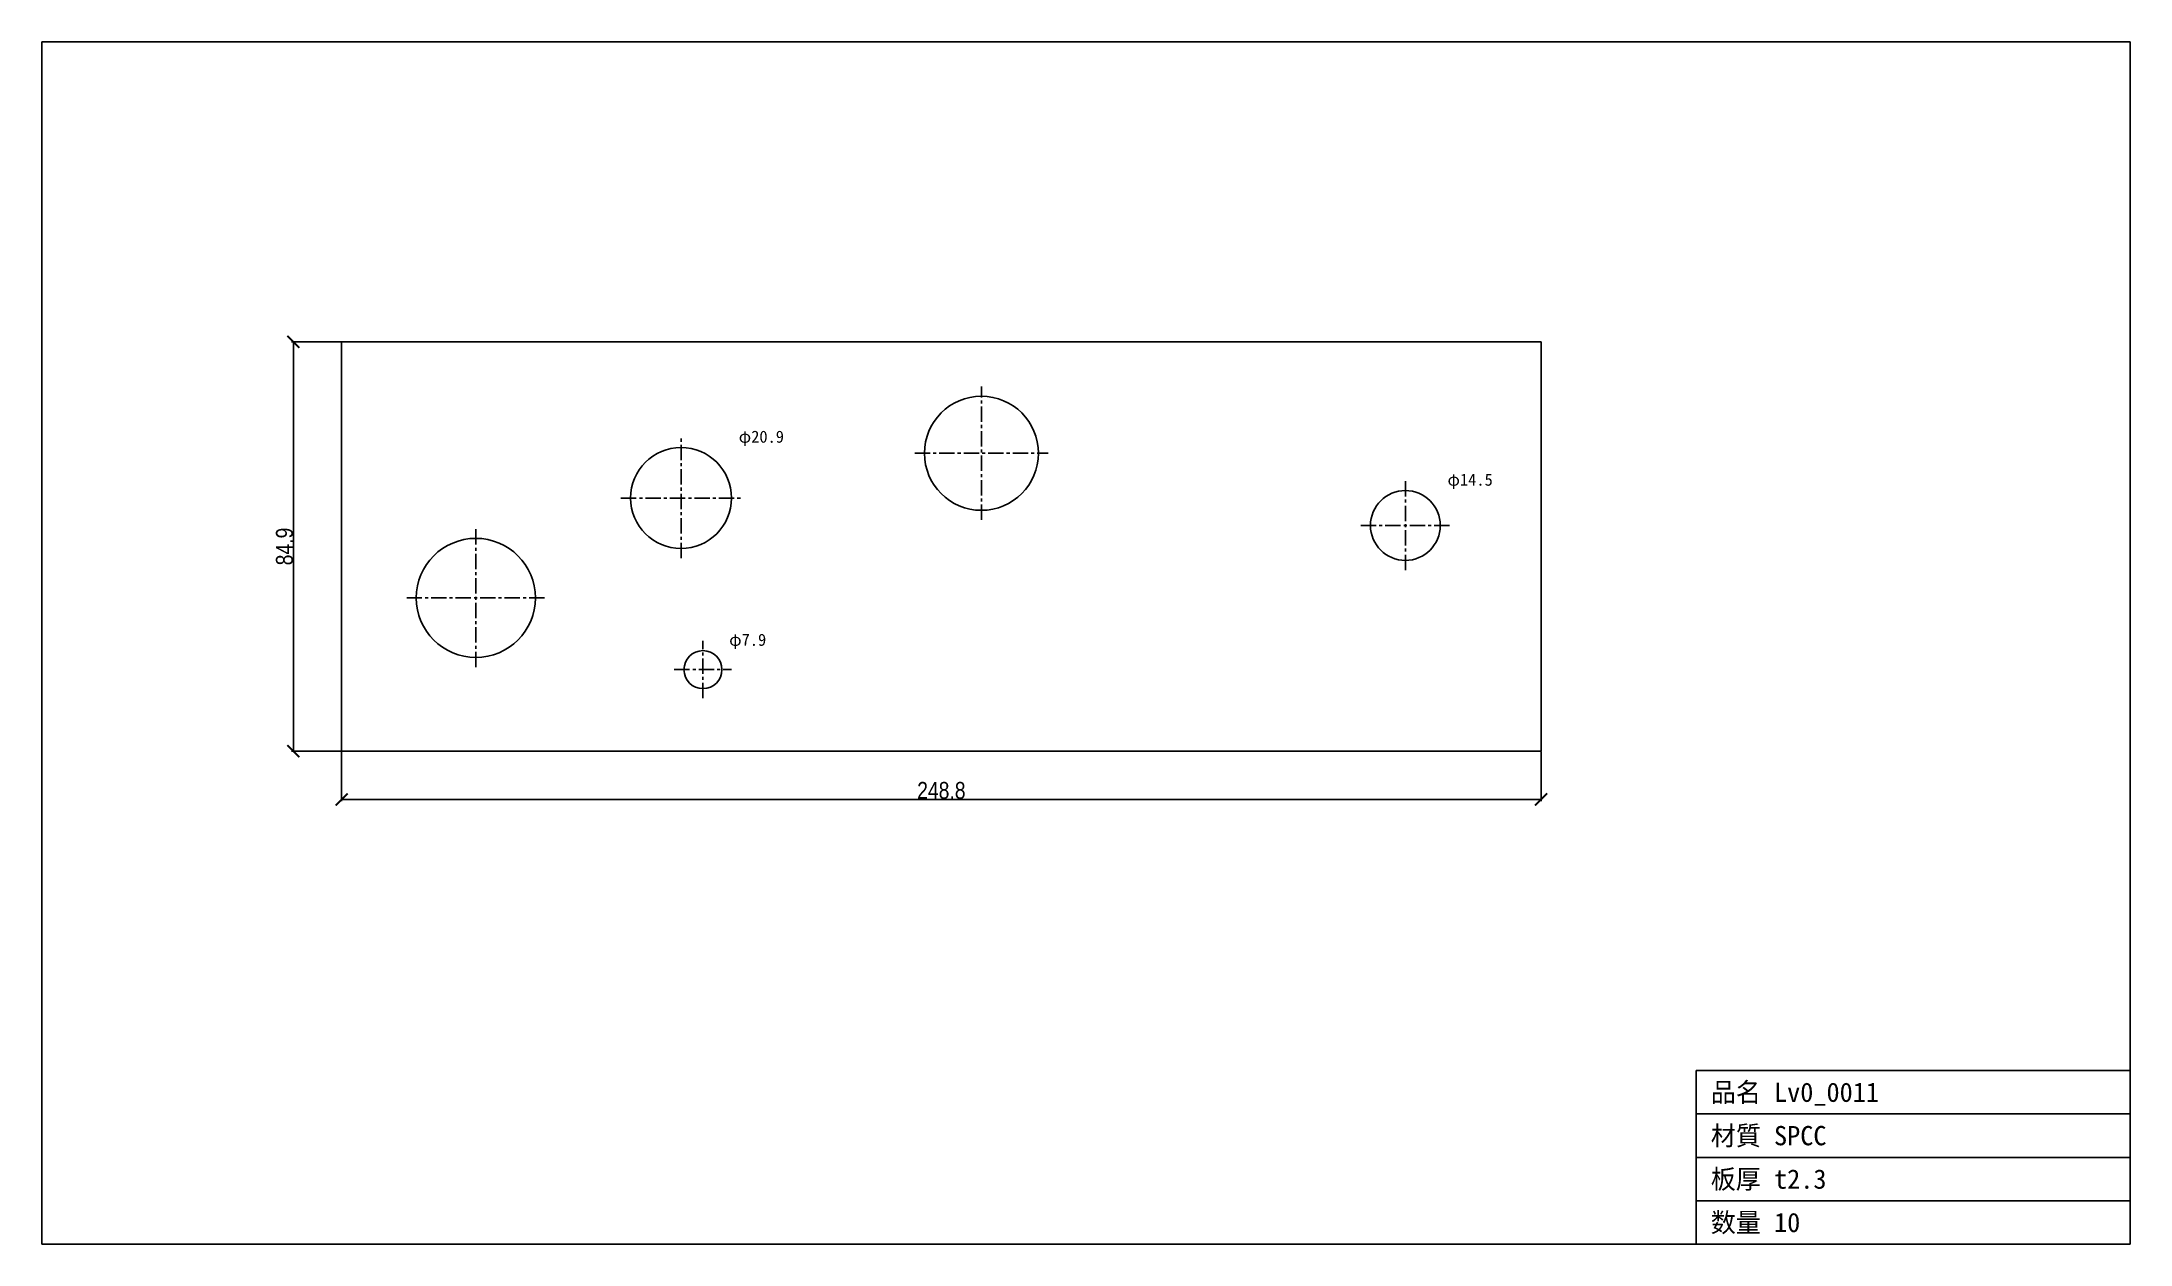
# Model space of a CAD drawing. Header units: millimetres. Extents: x -62 to 371, y -102 to 147.
import ezdxf

# ---------------------------------------------------------------- set-up
doc = ezdxf.new("R2010")
doc.units = ezdxf.units.MM
doc.linetypes.add('CENTER', pattern=[5.08, 3.175, -0.635, 0.635, -0.635])
doc.styles.add('OpenSansCondensed-Light', font='OpenSansCondensed-Light.ttf')
doc.dimstyles.new('EZDXF', dxfattribs={"dimtxt": 0.25, "dimasz": 0.175, "dimexe": 0.375, "dimexo": 0.125, "dimgap": 0.1, "dimtad": 1, "dimlfac": 100, "dimzin": 12, "dimdsep": 46, "dimtxsty": 'OpenSansCondensed-Light', "dimblk": 'ARCHTICK', "dimcen": 2.5, "dimazin": 3, "dimtfac": 0.5, "dimtmove": 2, "dimatfit": 3})

# ---------------------------------------------------------------- blocks, each defined once
blk = doc.blocks.new('HOLE_D7_88')
blk.add_circle((0, 0), 3.94)
blk = doc.blocks.new('HOLE_D20_92')
blk.add_circle((0, 0), 10.46)
blk = doc.blocks.new('_ARCHTICK')
at = {"color": 0, "linetype": 'BYBLOCK', "const_width": 0.15}
blk.add_lwpolyline([(-0.5, -0.5), (0.5, 0.5)], dxfattribs=at)

msp = doc.modelspace()

# ---------------------------------------------------------------- linework, layer by layer
at = {"color": 7, "linetype": 'CONTINUOUS'}
for p, q in [((370.97, 147.04), (-62.19, 147.04)), ((-62.19, 147.04), (-62.19, -102.19)), ((370.97, -102.19), (370.97, 147.04)), ((280.97, -102.19), (280.97, -66.19)), ((280.97, -66.19), (370.97, -66.19)), ((280.97, -75.19), (370.97, -75.19)), ((280.97, -84.19), (370.97, -84.19)), ((280.97, -93.19), (370.97, -93.19)), ((-62.19, -102.19), (370.97, -102.19))]:
    msp.add_line(p, q, dxfattribs=at)
at = {"color": 1, "linetype": 'CENTER'}
for p, q in [((132.7, 47.93), (132.7, 75.58)), ((70.4, 40.02), (70.4, 64.94)), ((118.88, 61.75), (146.53, 61.75)), ((57.94, 52.48), (82.86, 52.48)), ((220.63, 37.55), (220.63, 56.03)), ((27.84, 17.42), (27.84, 46.12)), ((211.39, 46.79), (229.87, 46.79)), ((13.49, 31.77), (42.19, 31.77)), ((74.94, 10.96), (74.94, 22.84)), ((69, 16.9), (80.88, 16.9))]:
    msp.add_line(p, q, dxfattribs=at)
at = {"color": 7, "linetype": 'CONTINUOUS'}
msp.add_lwpolyline([(0, 0), (248.78, 0), (248.78, 84.85), (0, 84.85)], close=True, dxfattribs=at)
for centre, radius in [((132.7, 61.75), 11.82), ((27.84, 31.77), 12.35), ((27.84, 31.77), 12.35)]:
    msp.add_circle(centre, radius, dxfattribs=at)
for start, end in [(0, 180), (180, 0)]:
    msp.add_arc((220.63, 46.79), 7.24, start, end, dxfattribs=at)

# ---------------------------------------------------------------- block references
for name, p in [('HOLE_D20_92', (70.4, 52.48)), ('HOLE_D7_88', (74.94, 16.9))]:
    msp.add_blockref(name, p, dxfattribs=at)

# ---------------------------------------------------------------- texts
at = {"color": 2}
for s, height, p in [('φ20.9', 2.5, (82.36, 63.94)), ('φ14.5', 2.5, (229.37, 55.03)), ('φ7.9', 2.5, (80.38, 21.84)), ('品名 Lv0_0011', 4, (283.97, -72.69)), ('材質 SPCC', 4, (283.97, -81.69)), ('板厚 t2.3', 4, (283.97, -90.69)), ('数量 10', 4, (283.97, -99.69))]:
    msp.add_text(s, height=height, dxfattribs=at).set_placement(p)

# ---------------------------------------------------------------- dimensions: what is measured, and where the dimension line sits
at = {"color": 8}
msp.add_linear_dim(base=(-10, 0), p1=(0, 0), p2=(0, 84.8502), angle=90, dimstyle='EZDXF', override={"dimtxt": 3.5, "dimasz": 2.5, "dimdec": 1, "dimlfac": 1}, dxfattribs=at).render()
msp.add_linear_dim(base=(0, -10), p1=(0, 0), p2=(248.78, 0), dimstyle='EZDXF', override={"dimtxt": 3.5, "dimasz": 2.5, "dimdec": 1, "dimlfac": 1}, dxfattribs=at).render()

doc.saveas('drawing.dxf')
